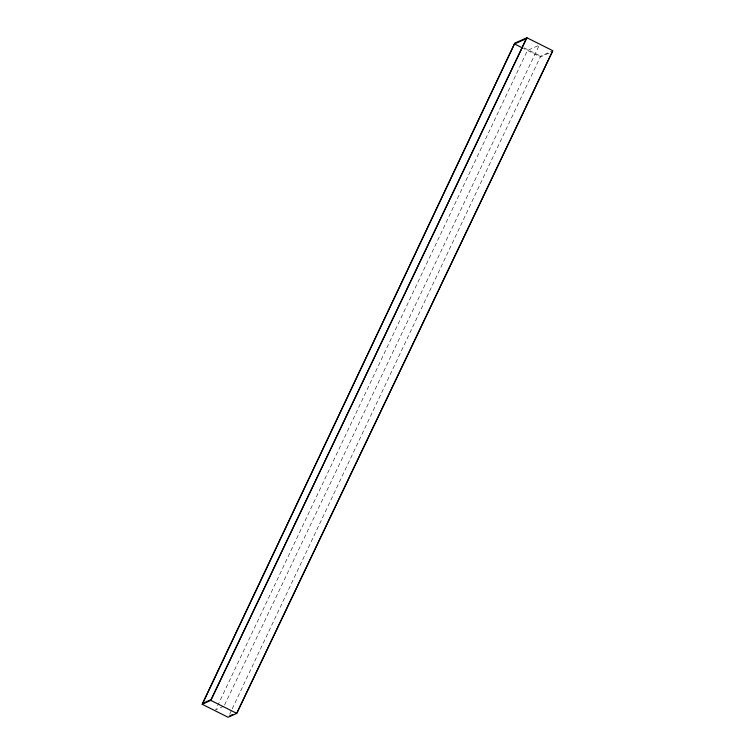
<?xml version="1.0" encoding="UTF-8"?>
<svg xmlns="http://www.w3.org/2000/svg" width="755" height="755" viewBox="0 0 755 755"><rect width="100%" height="100%" fill="white"/><g stroke="black" fill="none" stroke-linecap="round" stroke-linejoin="round"><path stroke-width="0.57" stroke-dasharray="3.77 2.83" d="M229.68 714.173L231.691 709.908M232.191 708.851L540.674 56.134L551.839 51.189M224.565 705.047L539.297 45.187L527.462 50.434L215.703 709.813L224.056 706.104M549.036 53.114L540.429 56.927L523.479 48.433M524.074 47.829L540.674 56.134"/><path stroke-width="1.13" d="M202.151 704.264L514.74 43.148L526.915 37.75L552.849 50.736L236.777 713.39L228.085 717.25L202.151 704.264L210.843 700.404L526.915 37.75M514.504 43.941L202.736 703.32L211.089 699.611L526.329 38.694L514.504 43.941L522.479 47.942M237.023 712.597L552.264 51.68M229.718 715.844L232.842 714.447M210.843 700.404L236.777 713.39"/></g></svg>
